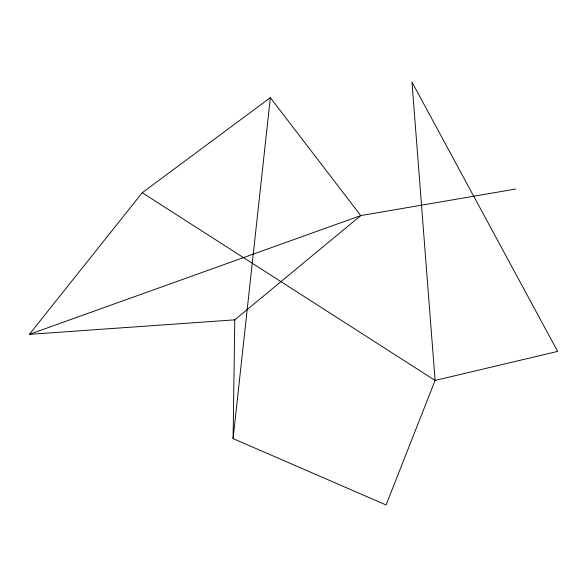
<?xml version="1.0" encoding="UTF-8"?>
<svg xmlns="http://www.w3.org/2000/svg" width="587" height="587" viewBox="0 0 587 587"><rect width="100%" height="100%" fill="white"/><g stroke="black" fill="none" stroke-linecap="round" stroke-linejoin="round"><path stroke-width="0.88" d="M234.778 319.842L29.35 334.355L142.245 192.734L435.099 380.435L557.65 351.408L411.971 82.048L435.099 380.435L386.085 504.952L233.083 438.592L234.778 319.842L360.756 215.598L515.584 189.051M233.083 438.592L270.35 97.662L142.245 192.734M29.35 334.355L360.756 215.598L270.35 97.662"/></g></svg>
